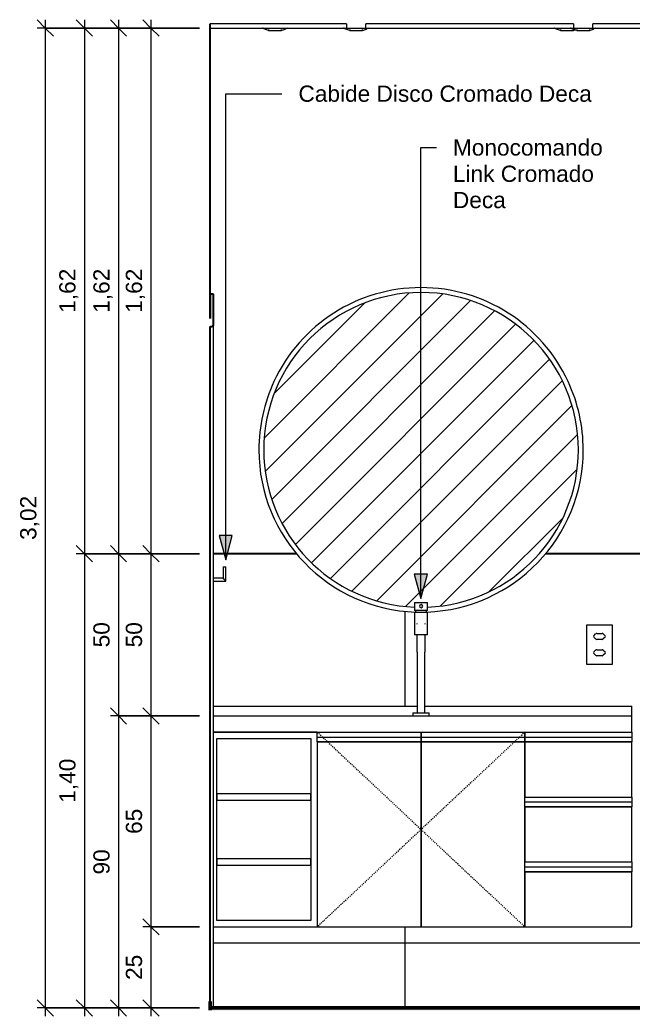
# Model space of a CAD drawing. Header units: millimetres. Extents: x 12743 to 28099, y -16955 to 3225.
# Drawn here: x 12743 to 14630, y 155 to 3225 of the extents above; entities that cross this region are included whole.
import ezdxf

# ---------------------------------------------------------------- set-up
doc = ezdxf.new("R2010")
doc.units = ezdxf.units.MM
doc.linetypes.add('Dash', pattern=[6.35, 3.175, -3.175])
for name, color, linetype, lineweight in [('A-ANNO-DIMS', 211, 'Continuous', 9), ('A-ANNO-DIMS-25', 211, 'Continuous', 9), ('A-CLNG', 13, 'Continuous', 9), ('A-DOOR', 31, 'Continuous', 9), ('A-FLOR', 192, 'Continuous', 25), ('A-FLOR-PATT', 8, 'Continuous', 25), ('A-WALL', 113, 'Continuous', 25), ('A-WALL-PATT', 111, 'Continuous', 25), ('E-ELEC-FIXT', 91, 'Continuous', 9), ('E-LITE-EQPM', 33, 'Continuous', 9), ('G-ANNO-TEXT', 231, 'Continuous', 9), ('I-FURN', 30, 'Continuous', 9), ('Q-CASE-HDLN', 31, 'Dash', 9)]:
    doc.layers.add(name, color=color, linetype=linetype, lineweight=lineweight)
doc.styles.add('@Arial Unicode MS', font='ARIALUNI.TTF', dxfattribs={"height": 50})
doc.styles.add('Arial', font='arial.ttf', dxfattribs={"height": 50})
doc.dimstyles.new('CRT_-__Metros_-_Linha_de_chamada_3_5_mm', dxfattribs={"dimscale": 304.8, "dimtxt": 50.292243, "dimasz": 0.164042, "dimexe": 0.082021, "dimexo": 0.0625, "dimgap": 0.04101, "dimtad": 1, "dimlfac": 0.001, "dimrnd": 0.01, "dimzin": 0, "dimdsep": 46, "dimtxsty": '@Arial Unicode MS', "dimblk1": 'OBLIQUE', "dimblk2": 'OBLIQUE', "dimsah": 1, "dimcen": 0.09, "dimdle": 0.082021, "dimazin": 0, "dimtfac": 1, "dimtdec": 4, "dimtix": 1, "dimtmove": 0, "dimatfit": 3, "dimfxl": 0.492126, "dimfxlon": 1, "dimtvp": 1, "dimtolj": 1, "dimtzin": 0, "dimarcsym": 2})
doc.dimstyles.new('CRT_-__Metros_-_Linha_de_chamada_3_5_mm_1', dxfattribs={"dimscale": 304.8, "dimtxt": 50.292243, "dimasz": 0.164042, "dimexe": 0.082021, "dimexo": 0.0625, "dimgap": 0.04101, "dimtad": 1, "dimdec": 0, "dimlfac": 0.1, "dimdsep": 46, "dimtxsty": '@Arial Unicode MS', "dimblk1": 'OBLIQUE', "dimblk2": 'OBLIQUE', "dimsah": 1, "dimcen": 0.09, "dimdle": 0.082021, "dimazin": 0, "dimtfac": 1, "dimtdec": 4, "dimtix": 1, "dimtmove": 0, "dimatfit": 3, "dimfxl": 0.492126, "dimfxlon": 1, "dimtvp": 1, "dimtolj": 1, "dimtzin": 0, "dimarcsym": 2})

# ---------------------------------------------------------------- blocks, each defined once
blk = doc.blocks.new('CRT_POR_Abrir_1 Folha_Madeira - 70 x 210 cm-3907158-ELEVAÇÃO 2 BANHEIRO')
at = {"layer": 'A-DOOR', "lineweight": 25}
for p, q in [((13339.7, 2380), (13329.7, 2380)), ((13329.7, 2380), (13329.7, 2305)), ((13339.7, 2285), (13339.7, 2380)), ((13329.7, 2305), (13329.1, 2305)), ((13329.1, 2280), (13334.7, 2280)), ((13329.7, 2280), (13329.1, 2280)), ((13329.7, 180), (13329.7, 2280)), ((13329.1, 180), (13329.7, 180)), ((13329.7, 180), (13329.1, 180)), ((13329.7, 172.8), (13329.7, 180))]:
    blk.add_line(p, q, dxfattribs=at)
at = {"layer": 'A-DOOR'}
blk.add_line((13339.7, 180), (13339.7, 2285), dxfattribs=at)
at = {"layer": 'A-DOOR', "lineweight": 25}
blk.add_arc((13334.7, 2285), 5, 270, 0, dxfattribs=at)
at = {"layer": 'A-DOOR'}
blk.add_open_spline([(13339.7, 2285), (13339.7, 2284.6), (13339.6, 2283.9), (13339.3, 2283.1), (13339, 2282.6), (13338.8, 2282.2), (13338.6, 2281.9), (13338.3, 2281.5), (13337.9, 2281.2), (13337.6, 2281), (13337.2, 2280.7), (13336.6, 2280.4), (13335.7, 2280.1), (13335.1, 2280), (13334.7, 2280)], degree=3, knots=[-1, -1, -1, -1, -0.833333, -0.75, -0.666667, -0.625, -0.583333, -0.5, -0.458333, -0.416667, -0.333333, -0.25, -0.166667, 0, 0, 0, 0], dxfattribs=at)
blk = doc.blocks.new('BAMCADA BANHEIRO - BAMCADA BANHEIRO-4331772-ELEVAÇÃO 2 BANHEIRO')
at = {"layer": 'I-FURN', "color": 55}
for p, q in [((13960, 1430), (13960, 1405)), ((13960, 1430), (14000, 1430)), ((14000, 1405), (14000, 1430)), ((14000, 1405), (13960, 1405)), ((13960, 1400), (13960, 1330)), ((13960, 1400), (14000, 1400)), ((13963, 1405), (13963, 1400)), ((13997, 1400), (13997, 1405)), ((14000, 1330), (14000, 1400)), ((14000, 1330), (13960, 1330)), ((13967.6, 1277), (13967.6, 1090)), ((13991.7, 1090), (13991.7, 1277)), ((13339.7, 1110), (13967.7, 1110)), ((13991.7, 1110), (14629.7, 1110)), ((14629.7, 1080), (14629.7, 1110)), ((13339.7, 1080), (14629.7, 1080)), ((13954.7, 1090), (13954.7, 1080)), ((13954.7, 1090), (14004.7, 1090)), ((14004.7, 1080), (14004.7, 1090)), ((14629.7, 1030), (14629.7, 1080)), ((13659.7, 1030), (13339.7, 1030)), ((13339.7, 1030), (13659.7, 1030)), ((13659.7, 1015), (13659.7, 1030)), ((13659.7, 1030), (13979.7, 1030)), ((13659.7, 1000), (13659.7, 1015)), ((13659.7, 1015), (13979.7, 1015)), ((13979.7, 1015), (13979.7, 1030)), ((13979.7, 1030), (14299.7, 1030)), ((13979.7, 1030), (13979.7, 1015)), ((13979.7, 1000), (13979.7, 1015)), ((13979.7, 1015), (14299.7, 1015)), ((13979.7, 1015), (13979.7, 1000)), ((14299.7, 1015), (14299.7, 1030)), ((14299.7, 1030), (14629.7, 1030)), ((14299.7, 1030), (14299.7, 1015)), ((14299.7, 1000), (14299.7, 1015)), ((14299.7, 1015), (14629.7, 1015)), ((14299.7, 1015), (14299.7, 1000)), ((14629.7, 1030), (14629.7, 1015)), ((14629.7, 1015), (14629.7, 1000)), ((13349.7, 450), (13349.7, 1010)), ((13349.7, 1010), (13639.7, 1010)), ((13639.7, 1010), (13639.7, 450)), ((13979.7, 1000), (13659.7, 1000)), ((13659.7, 1000), (13659.7, 430)), ((13659.7, 1000), (13979.7, 1000)), ((14299.7, 1000), (13979.7, 1000)), ((13979.7, 1000), (13979.7, 430)), ((13979.7, 1000), (14299.7, 1000)), ((13979.7, 430), (13979.7, 1000)), ((14629.7, 1000), (14299.7, 1000)), ((14299.7, 1000), (14299.7, 830)), ((14299.7, 1000), (14629.7, 1000)), ((14299.7, 430), (14299.7, 1000)), ((14629.7, 830), (14629.7, 1000)), ((13639.7, 840), (13349.7, 840)), ((13349.7, 840), (13349.7, 820)), ((13639.7, 820), (13639.7, 840)), ((14299.7, 830), (14629.7, 830)), ((14629.7, 830), (14629.7, 815)), ((13349.7, 820), (13639.7, 820)), ((14299.7, 800), (14299.7, 815)), ((14299.7, 815), (14629.7, 815)), ((14629.7, 800), (14299.7, 800)), ((14299.7, 800), (14299.7, 630)), ((14299.7, 800), (14629.7, 800)), ((14629.7, 815), (14629.7, 800)), ((14629.7, 630), (14629.7, 800)), ((13639.7, 640), (13349.7, 640)), ((13349.7, 640), (13349.7, 620)), ((13349.7, 620), (13639.7, 620)), ((13639.7, 620), (13639.7, 640)), ((14299.7, 630), (14629.7, 630)), ((14299.7, 600), (14299.7, 615)), ((14299.7, 615), (14629.7, 615)), ((14629.7, 630), (14629.7, 615)), ((14629.7, 615), (14629.7, 600)), ((14629.7, 600), (14299.7, 600)), ((14299.7, 600), (14299.7, 430)), ((14299.7, 600), (14629.7, 600)), ((14629.7, 430), (14629.7, 600)), ((13339.6, 430), (13659.7, 430)), ((13639.7, 450), (13349.7, 450)), ((13659.7, 430), (13979.7, 430)), ((13979.7, 430), (14299.7, 430)), ((14299.7, 430), (14629.7, 430))]:
    blk.add_line(p, q, dxfattribs=at)
at = {"layer": 'I-FURN', "color": 55, "flags": 128}
for points in [[(13967.6, 1362.5), (13967.6, 1363), (13967.7, 1363.4), (13967.8, 1363.9), (13967.8, 1364.4), (13968, 1364.9)], [(13991.4, 1364.6), (13991.5, 1364.2), (13991.6, 1363.7), (13991.6, 1363.2), (13991.7, 1362.7), (13991.7, 1362.3)], [(13967.6, 1277), (13967.6, 1280.4), (13967.6, 1283.8), (13967.6, 1287.2), (13967.6, 1290.5), (13967.6, 1293.9), (13967.6, 1297.2), (13967.6, 1300.5), (13967.6, 1303.7), (13967.6, 1306.9), (13967.6, 1310.1), (13967.6, 1313.2), (13967.6, 1316.3), (13967.6, 1319.2), (13967.6, 1322.2), (13967.6, 1325), (13967.6, 1327.8), (13967.6, 1330)], [(13991.7, 1330), (13991.7, 1328.5), (13991.7, 1325.7), (13991.7, 1322.9), (13991.7, 1320), (13991.7, 1317.1), (13991.7, 1314), (13991.7, 1310.9), (13991.7, 1307.8), (13991.7, 1304.6), (13991.7, 1301.4), (13991.7, 1298.1), (13991.7, 1294.8), (13991.7, 1291.4), (13991.7, 1288.1), (13991.7, 1284.7), (13991.7, 1281.3), (13991.7, 1277.9), (13991.7, 1277)]]:
    blk.add_lwpolyline(points, dxfattribs=at)
at = {"layer": 'I-FURN', "color": 55}
for start, end in [(0, 180), (180, 0)]:
    blk.add_arc((13979.7, 1418.3), 5, start, end, dxfattribs=at)
at = {"layer": 'Q-CASE-HDLN'}
for p, q in [((13659.7, 1030), (13979.7, 730)), ((14299.7, 1030), (13979.7, 730)), ((13979.7, 730), (13659.7, 430)), ((13979.7, 730), (14299.7, 430))]:
    blk.add_line(p, q, dxfattribs=at)
blk = doc.blocks.new('Espelho Adnet - Único-4475057-ELEVAÇÃO 2 BANHEIRO')
at = {"layer": 'I-FURN'}
h = blk.add_hatch(dxfattribs=at)
h.set_pattern_fill('FP_1', color=256, style=0, pattern_type=2)
h.set_pattern_definition([(45, (13681.11, 0), (-53.033, 53.033), [])])
h.paths.add_polyline_path([(13960, 1415.8), (13960, 1430), (14000, 1430), (14000, 1415.8), (14018.9, 1416.6), (14057.9, 1421.4), (14096.4, 1429.4), (14129.5, 1438.7), (14165.3, 1451.9), (14199.8, 1467.9), (14233.1, 1486.5), (14266.9, 1509.3), (14294.6, 1531.2), (14322.6, 1557.1), (14348.4, 1585), (14372, 1614.9), (14393.2, 1646.6), (14411.8, 1679.8), (14427.7, 1714.4), (14441.6, 1752.5), (14451.3, 1786.8), (14458.7, 1824.1), (14463.2, 1861.9), (14464.7, 1900), (14463.2, 1938.1), (14458.7, 1975.9), (14451.3, 2013.2), (14440.9, 2049.9), (14427.7, 2085.6), (14411.8, 2120.2), (14393.2, 2153.4), (14372, 2185.1), (14348.4, 2215), (14322.6, 2242.9), (14294.6, 2268.8), (14264.7, 2292.4), (14233.1, 2313.5), (14199.8, 2332.1), (14165.3, 2348.1), (14129.5, 2361.3), (14092.9, 2371.6), (14055.5, 2379), (14015.1, 2383.6), (13979.7, 2385), (13941.6, 2383.5), (13903.8, 2379), (13866.4, 2371.6), (13829.8, 2361.3), (13794, 2348.1), (13759.5, 2332.1), (13726.2, 2313.5), (13694.6, 2292.4), (13664.7, 2268.8), (13636.7, 2242.9), (13610.4, 2214.5), (13587.3, 2185.1), (13566.1, 2153.4), (13547.5, 2120.2), (13531.6, 2085.6), (13518.4, 2049.9), (13508.1, 2013.2), (13500.6, 1975.9), (13496.1, 1936.2), (13494.7, 1900), (13496.3, 1860.8), (13501.1, 1821.8), (13509, 1783.3), (13518.4, 1750.1), (13531.6, 1714.4), (13547.5, 1679.8), (13566.1, 1646.6), (13587.3, 1614.9), (13610.9, 1585), (13636.7, 1557.1), (13664.7, 1531.2), (13694.6, 1507.6), (13726.2, 1486.5), (13759.5, 1467.9), (13794, 1451.9), (13829.8, 1438.7), (13866.4, 1428.4), (13903.8, 1421), (13941.6, 1416.5)])
at = {"layer": 'I-FURN', "color": 55}
for radius, start, end in [(500, 90, 155.107), (500, 24.893, 90), (485, 90, 180), (485, 0, 90), (500, 155.107, 180), (500, 0, 24.893), (500, 180, 268.0881), (485, 180, 267.6742), (500, 271.9882, 360), (485, 272.4045, 0)]:
    blk.add_arc((13979.7, 1900), radius, start, end, dxfattribs=at)
blk = doc.blocks.new('Lâmpada Redonda Embutida - Iluminação-V2-ELEVAÇÃO 2 BANHEIRO')
at = {"layer": 'E-LITE-EQPM'}
for p, q in [((14409.7, 3195.4), (14409.7, 3192.4)), ((14449.7, 3192.4), (14449.7, 3195.4)), ((14409.7, 3192.4), (14429.7, 3192.4)), ((14409.7, 3192.4), (14429.7, 3192.4)), ((14429.7, 3192.4), (14449.7, 3192.4)), ((14429.7, 3192.4), (14449.7, 3192.4))]:
    blk.add_line(p, q, dxfattribs=at)
at = {"layer": 'E-LITE-EQPM', "flags": 128}
for points in [[(14409.7, 3192.4), (14406.6, 3193.2), (14403.5, 3194.2), (14400.5, 3195.3), (14397.6, 3196.6), (14394.7, 3197.9), (14391.8, 3199.4), (14390.7, 3200)], [(14454.8, 3193.9), (14454, 3193.6), (14450.9, 3192.7), (14449.7, 3192.4)]]:
    blk.add_lwpolyline(points, dxfattribs=at)
blk = doc.blocks.new('Lâmpada Redonda Embutida - Iluminação-V3-ELEVAÇÃO 2 BANHEIRO')
at = {"layer": 'E-LITE-EQPM'}
for p, q in [((13509.7, 3195.4), (13509.7, 3192.4)), ((13549.7, 3192.4), (13549.7, 3195.4)), ((13509.7, 3192.4), (13529.7, 3192.4)), ((13509.7, 3192.4), (13529.7, 3192.4)), ((13529.7, 3192.4), (13549.7, 3192.4)), ((13529.7, 3192.4), (13549.7, 3192.4))]:
    blk.add_line(p, q, dxfattribs=at)
at = {"layer": 'E-LITE-EQPM', "flags": 128}
for points in [[(13509.7, 3192.4), (13506.6, 3193.2), (13503.5, 3194.2), (13500.5, 3195.3), (13497.6, 3196.6), (13494.7, 3197.9), (13491.8, 3199.4), (13490.7, 3200)], [(13568.7, 3200), (13565.8, 3198.5), (13562.9, 3197.1), (13560, 3195.8), (13557, 3194.7), (13554, 3193.6), (13550.9, 3192.7), (13549.7, 3192.4)]]:
    blk.add_lwpolyline(points, dxfattribs=at)
blk = doc.blocks.new('Lâmpada Redonda Embutida - Iluminação-V1-ELEVAÇÃO 2 BANHEIRO')
at = {"layer": 'E-LITE-EQPM'}
for p, q in [((15140.7, 3200), (15179.7, 3200)), ((15149.7, 3212.7), (15149.7, 3200)), ((15159.7, 3195.4), (15159.7, 3192.4)), ((15179.7, 3200), (15218.7, 3200)), ((15199.7, 3192.4), (15199.7, 3195.4)), ((15209.7, 3200), (15209.7, 3212.7)), ((15159.7, 3192.4), (15179.7, 3192.4)), ((15159.7, 3192.4), (15179.7, 3192.4)), ((15179.7, 3192.4), (15199.7, 3192.4)), ((15179.7, 3192.4), (15199.7, 3192.4))]:
    blk.add_line(p, q, dxfattribs=at)
at = {"layer": 'E-LITE-EQPM', "flags": 128}
for points in [[(15159.7, 3192.4), (15156.6, 3193.2), (15153.5, 3194.2), (15150.5, 3195.3), (15147.6, 3196.6), (15144.7, 3197.9), (15141.8, 3199.4), (15140.7, 3200)], [(15218.7, 3200), (15215.8, 3198.5), (15212.9, 3197.1), (15210, 3195.8), (15207, 3194.7), (15204, 3193.6), (15200.9, 3192.7), (15199.7, 3192.4)]]:
    blk.add_lwpolyline(points, dxfattribs=at)
blk = doc.blocks.new('registro chuveiro - registro chuveiro-4680161-ELEVAÇÃO 2 BANHEIRO')
at = {"layer": 'I-FURN', "color": 55}
for p, q in [((13369.2, 1539), (13369.2, 1504.5)), ((13369.2, 1539), (13373.7, 1539)), ((13373.7, 1539), (13378.1, 1539)), ((13378.1, 1495.5), (13378.1, 1539)), ((13369.2, 1504.5), (13339.7, 1504.5)), ((13339.7, 1495.5), (13378.1, 1495.5))]:
    blk.add_line(p, q, dxfattribs=at)
for points, knots in [([(13373.7, 1500), (13373.3, 1500.4), (13372.7, 1501), (13371.9, 1501.7), (13371.5, 1502.1), (13371.2, 1502.5), (13370.9, 1502.8), (13370.6, 1503.1), (13370.3, 1503.4), (13370.1, 1503.6), (13369.8, 1503.9), (13369.5, 1504.1), (13369.3, 1504.4), (13369.2, 1504.5), (13369.2, 1504.5)], [0, 0, 0, 0, 0.0833333, 0.125, 0.1666667, 0.1875, 0.2083333, 0.25, 0.2708333, 0.2916667, 0.3333333, 0.375, 0.4166667, 0.5, 0.5, 0.5, 0.5]), ([(13378.1, 1495.5), (13378.1, 1495.5), (13378, 1495.6), (13377.8, 1495.9), (13377.5, 1496.1), (13377.3, 1496.4), (13377, 1496.6), (13376.7, 1496.9), (13376.4, 1497.3), (13376, 1497.7), (13375.6, 1498), (13375.3, 1498.4), (13374.6, 1499), (13374, 1499.6), (13373.7, 1500)], [0.5, 0.5, 0.5, 0.5, 0.5833333, 0.625, 0.6666667, 0.7083333, 0.7291667, 0.75, 0.7916667, 0.8333333, 0.8541667, 0.875, 0.9166667, 1, 1, 1, 1])]:
    blk.add_open_spline(points, degree=3, knots=knots, dxfattribs=at)
blk = doc.blocks.new('CRT_Tomadas e Interruptores - Tomada 10A 2s-4755834-ELEVAÇÃO 2 BANHEIRO')
at = {"layer": 'E-ELEC-FIXT'}
for p, q in [((14489.7, 1360), (14489.7, 1240)), ((14569.7, 1360), (14489.7, 1360)), ((14569.7, 1240), (14569.7, 1360)), ((14512, 1327.1), (14517.7, 1332.8)), ((14517.7, 1317.2), (14512, 1322.9)), ((14521.2, 1334.2), (14538.1, 1334.2)), ((14541.6, 1332.8), (14547.3, 1327.1)), ((14547.3, 1322.9), (14541.6, 1317.2)), ((14538.1, 1315.8), (14521.2, 1315.8)), ((14512, 1277.1), (14517.7, 1282.8)), ((14517.7, 1267.2), (14512, 1272.9)), ((14521.2, 1284.2), (14538.1, 1284.2)), ((14538.1, 1265.7), (14521.2, 1265.7)), ((14541.6, 1282.8), (14547.3, 1277.1)), ((14547.3, 1272.9), (14541.6, 1267.2)), ((14489.7, 1240), (14569.7, 1240))]:
    blk.add_line(p, q, dxfattribs=at)
for centre, radius, start, end in [((14514.2, 1325), 3, 135, 225), ((14521.2, 1329.2), 5, 90, 135), ((14538.1, 1329.2), 5, 45, 90), ((14545.2, 1325), 3, 315, 45), ((14521.2, 1320.7), 5, 225, 270), ((14538.1, 1320.7), 5, 270, 315), ((14514.2, 1275), 3, 135, 225), ((14521.2, 1279.2), 5, 90, 135), ((14521.2, 1270.7), 5, 225, 270), ((14538.1, 1279.2), 5, 45, 90), ((14538.1, 1270.7), 5, 270, 315), ((14545.2, 1275), 3, 315, 45)]:
    blk.add_arc(centre, radius, start, end, dxfattribs=at)
blk = doc.blocks.new('DIMBLOCK1-ELEVAÇÃO 2 BANHEIRO')
at = {"layer": 'A-ANNO-DIMS-25', "lineweight": 18}
for p, q in [((13146.9, 3200), (13121.9, 3225)), ((13146.9, 3200), (13171.9, 3175)), ((13146.9, 1580), (13121.9, 1605)), ((13146.9, 1580), (13171.9, 1555))]:
    blk.add_line(p, q, dxfattribs=at)
at = {"layer": 'A-ANNO-DIMS-25'}
for p, q in [((13146.9, 3225), (13146.9, 1580)), ((13296.9, 3200), (13121.9, 3200)), ((13146.9, 3200), (13296.9, 3200)), ((13296.9, 1580), (13121.9, 1580)), ((13146.9, 1580), (13296.9, 1580))]:
    blk.add_line(p, q, dxfattribs=at)
at = {"layer": 'A-ANNO-DIMS-25', "color": 0, "insert": (13069.5, 2322.4), "char_height": 50, "width": 162.337, "attachment_point": 1, "rotation": 90, "line_spacing_factor": 1.117605, "style": '@Arial Unicode MS'}
blk.add_mtext('1,62', dxfattribs=at)
blk = doc.blocks.new('_Oblique')
at = {"color": 0, "linetype": 'ByBlock', "lineweight": -2}
blk.add_line((-0.5, -0.5), (0.5, 0.5), dxfattribs=at)
blk = doc.blocks.new('DIMBLOCK2-ELEVAÇÃO 2 BANHEIRO')
at = {"layer": 'A-ANNO-DIMS-25', "lineweight": 18}
for p, q in [((13146.9, 1580), (13121.9, 1605)), ((13146.9, 1580), (13171.9, 1555)), ((13146.9, 1080), (13121.9, 1105)), ((13146.9, 1080), (13171.9, 1055))]:
    blk.add_line(p, q, dxfattribs=at)
at = {"layer": 'A-ANNO-DIMS-25'}
for p, q in [((13296.9, 1580), (13121.9, 1580)), ((13146.9, 1580), (13146.9, 1080)), ((13146.9, 1580), (13296.9, 1580)), ((13296.9, 1080), (13121.9, 1080)), ((13146.9, 1080), (13296.9, 1080))]:
    blk.add_line(p, q, dxfattribs=at)
at = {"layer": 'A-ANNO-DIMS-25', "color": 0, "insert": (13069.5, 1291.3), "char_height": 50, "width": 92.937, "attachment_point": 1, "rotation": 90, "line_spacing_factor": 1.117605, "style": '@Arial Unicode MS'}
blk.add_mtext('50', dxfattribs=at)
blk = doc.blocks.new('DIMBLOCK3-ELEVAÇÃO 2 BANHEIRO')
at = {"layer": 'A-ANNO-DIMS-25', "lineweight": 18}
for p, q in [((13146.9, 1080), (13121.9, 1105)), ((13146.9, 1080), (13171.9, 1055)), ((13146.9, 430), (13121.9, 455)), ((13146.9, 430), (13171.9, 405))]:
    blk.add_line(p, q, dxfattribs=at)
at = {"layer": 'A-ANNO-DIMS-25'}
for p, q in [((13296.9, 1080), (13121.9, 1080)), ((13146.9, 1080), (13146.9, 430)), ((13146.9, 1080), (13296.9, 1080)), ((13296.9, 430), (13121.9, 430)), ((13146.9, 430), (13296.9, 430))]:
    blk.add_line(p, q, dxfattribs=at)
at = {"layer": 'A-ANNO-DIMS-25', "color": 0, "insert": (13069.5, 716.3), "char_height": 50, "width": 92.937, "attachment_point": 1, "rotation": 90, "line_spacing_factor": 1.117605, "style": '@Arial Unicode MS'}
blk.add_mtext('65', dxfattribs=at)
blk = doc.blocks.new('DIMBLOCK4-ELEVAÇÃO 2 BANHEIRO')
at = {"layer": 'A-ANNO-DIMS-25', "lineweight": 18}
for p, q in [((13146.9, 430), (13121.9, 455)), ((13146.9, 430), (13171.9, 405)), ((13146.9, 180), (13121.9, 205)), ((13146.9, 180), (13171.9, 155))]:
    blk.add_line(p, q, dxfattribs=at)
at = {"layer": 'A-ANNO-DIMS-25'}
for p, q in [((13296.9, 430), (13121.9, 430)), ((13146.9, 430), (13146.9, 155)), ((13146.9, 430), (13296.9, 430)), ((13296.9, 180), (13121.9, 180)), ((13146.9, 180), (13296.9, 180))]:
    blk.add_line(p, q, dxfattribs=at)
at = {"layer": 'A-ANNO-DIMS-25', "color": 0, "insert": (13069.5, 266.3), "char_height": 50, "width": 92.937, "attachment_point": 1, "rotation": 90, "line_spacing_factor": 1.117605, "style": '@Arial Unicode MS'}
blk.add_mtext('25', dxfattribs=at)
blk = doc.blocks.new('DIMBLOCK5-ELEVAÇÃO 2 BANHEIRO')
at = {"layer": 'A-ANNO-DIMS-25', "lineweight": 18}
for p, q in [((13046.8, 3200), (13021.8, 3225)), ((13046.8, 3200), (13071.8, 3175)), ((13046.8, 1580), (13021.8, 1605)), ((13046.8, 1580), (13071.8, 1555))]:
    blk.add_line(p, q, dxfattribs=at)
at = {"layer": 'A-ANNO-DIMS-25'}
for p, q in [((13046.8, 3225), (13046.8, 1580)), ((13196.8, 3200), (13021.8, 3200)), ((13046.8, 3200), (13196.8, 3200)), ((13196.8, 1580), (13021.8, 1580)), ((13046.8, 1580), (13196.8, 1580))]:
    blk.add_line(p, q, dxfattribs=at)
at = {"layer": 'A-ANNO-DIMS-25', "color": 0, "insert": (12969.4, 2322.4), "char_height": 50, "width": 162.337, "attachment_point": 1, "rotation": 90, "line_spacing_factor": 1.117605, "style": '@Arial Unicode MS'}
blk.add_mtext('1,62', dxfattribs=at)
blk = doc.blocks.new('DIMBLOCK6-ELEVAÇÃO 2 BANHEIRO')
at = {"layer": 'A-ANNO-DIMS-25', "lineweight": 18}
for p, q in [((13046.8, 1580), (13021.8, 1605)), ((13046.8, 1580), (13071.8, 1555)), ((13046.8, 1080), (13021.8, 1105)), ((13046.8, 1080), (13071.8, 1055))]:
    blk.add_line(p, q, dxfattribs=at)
at = {"layer": 'A-ANNO-DIMS-25'}
for p, q in [((13196.8, 1580), (13021.8, 1580)), ((13046.8, 1580), (13046.8, 1080)), ((13046.8, 1580), (13196.8, 1580)), ((13196.8, 1080), (13021.8, 1080)), ((13046.8, 1080), (13196.8, 1080))]:
    blk.add_line(p, q, dxfattribs=at)
at = {"layer": 'A-ANNO-DIMS-25', "color": 0, "insert": (12969.4, 1291.3), "char_height": 50, "width": 92.937, "attachment_point": 1, "rotation": 90, "line_spacing_factor": 1.117605, "style": '@Arial Unicode MS'}
blk.add_mtext('50', dxfattribs=at)
blk = doc.blocks.new('DIMBLOCK7-ELEVAÇÃO 2 BANHEIRO')
at = {"layer": 'A-ANNO-DIMS-25', "lineweight": 18}
for p, q in [((13046.8, 1080), (13021.8, 1105)), ((13046.8, 1080), (13071.8, 1055)), ((13046.8, 180), (13021.8, 205)), ((13046.8, 180), (13071.8, 155))]:
    blk.add_line(p, q, dxfattribs=at)
at = {"layer": 'A-ANNO-DIMS-25'}
for p, q in [((13196.8, 1080), (13021.8, 1080)), ((13046.8, 1080), (13046.8, 155)), ((13046.8, 1080), (13196.8, 1080)), ((13196.8, 180), (13021.8, 180)), ((13046.8, 180), (13196.8, 180))]:
    blk.add_line(p, q, dxfattribs=at)
at = {"layer": 'A-ANNO-DIMS-25', "color": 0, "insert": (12969.4, 591.3), "char_height": 50, "width": 92.937, "attachment_point": 1, "rotation": 90, "line_spacing_factor": 1.117605, "style": '@Arial Unicode MS'}
blk.add_mtext('90', dxfattribs=at)
blk = doc.blocks.new('DIMBLOCK8-ELEVAÇÃO 2 BANHEIRO')
at = {"layer": 'A-ANNO-DIMS-25', "lineweight": 18}
for p, q in [((12941.7, 3200), (12916.7, 3225)), ((12941.7, 3200), (12966.7, 3175)), ((12941.7, 1580), (12916.7, 1605)), ((12941.7, 1580), (12966.7, 1555))]:
    blk.add_line(p, q, dxfattribs=at)
at = {"layer": 'A-ANNO-DIMS-25'}
for p, q in [((12941.7, 3225), (12941.7, 1580)), ((13091.7, 3200), (12916.7, 3200)), ((12941.7, 3200), (13091.7, 3200)), ((13091.7, 1580), (12916.7, 1580)), ((12941.7, 1580), (13091.7, 1580))]:
    blk.add_line(p, q, dxfattribs=at)
at = {"layer": 'A-ANNO-DIMS-25', "color": 0, "insert": (12864.3, 2322.4), "char_height": 50, "width": 162.337, "attachment_point": 1, "rotation": 90, "line_spacing_factor": 1.117605, "style": '@Arial Unicode MS'}
blk.add_mtext('1,62', dxfattribs=at)
blk = doc.blocks.new('DIMBLOCK9-ELEVAÇÃO 2 BANHEIRO')
at = {"layer": 'A-ANNO-DIMS-25', "lineweight": 18}
for p, q in [((12941.7, 1580), (12916.7, 1605)), ((12941.7, 1580), (12966.7, 1555)), ((12941.7, 180), (12916.7, 205)), ((12941.7, 180), (12966.7, 155))]:
    blk.add_line(p, q, dxfattribs=at)
at = {"layer": 'A-ANNO-DIMS-25'}
for p, q in [((13091.7, 1580), (12916.7, 1580)), ((12941.7, 1580), (12941.7, 155)), ((12941.7, 1580), (13091.7, 1580)), ((13091.7, 180), (12916.7, 180)), ((12941.7, 180), (13091.7, 180))]:
    blk.add_line(p, q, dxfattribs=at)
at = {"layer": 'A-ANNO-DIMS-25', "color": 0, "insert": (12864.3, 812.4), "char_height": 50, "width": 162.337, "attachment_point": 1, "rotation": 90, "line_spacing_factor": 1.117605, "style": '@Arial Unicode MS'}
blk.add_mtext('1,40', dxfattribs=at)
blk = doc.blocks.new('DIMBLOCK10-ELEVAÇÃO 2 BANHEIRO')
at = {"layer": 'A-ANNO-DIMS-25', "lineweight": 18}
for p, q in [((12821.1, 3200), (12796.1, 3225)), ((12821.1, 3200), (12846.1, 3175)), ((12821.1, 180), (12796.1, 205)), ((12821.1, 180), (12846.1, 155))]:
    blk.add_line(p, q, dxfattribs=at)
at = {"layer": 'A-ANNO-DIMS-25'}
for p, q in [((12821.1, 3225), (12821.1, 155)), ((12971.1, 3200), (12796.1, 3200)), ((12821.1, 3200), (12971.1, 3200)), ((12971.1, 180), (12796.1, 180)), ((12821.1, 180), (12971.1, 180))]:
    blk.add_line(p, q, dxfattribs=at)
at = {"layer": 'A-ANNO-DIMS-25', "color": 0, "insert": (12743.7, 1622.4), "char_height": 50, "width": 162.337, "attachment_point": 1, "rotation": 90, "line_spacing_factor": 1.117605, "style": '@Arial Unicode MS'}
blk.add_mtext('3,02', dxfattribs=at)

msp = doc.modelspace()

# ---------------------------------------------------------------- hatches: boundary and pattern name
at = {"layer": 'A-FLOR-PATT'}
for points in [[(13329.109, 172.809), (13329.651, 172.809), (13329.651, 200), (13329.109, 200), (13329.109, 184.684)], [(15429.651, 172.809), (15429.651, 180), (13329.651, 180), (13329.651, 172.809), (15415.667, 172.809)]]:
    msp.add_hatch(color=256, dxfattribs=at).paths.add_polyline_path(points)
at = {"layer": 'A-WALL-PATT', "lineweight": 9}
h = msp.add_hatch(dxfattribs=at)
h.set_pattern_fill('FP_3', color=256, style=0, pattern_type=2)
h.set_pattern_definition([(90, (17529.7, 380), (-1200, 7e-14), []), (180, (17529.7, 380), (-1e-13, -1200), [])])
h.paths.add_polyline_path([(16321.115, 708.536), (16324.651, 710), (16323.357, 709.83), (16322.151, 709.33)])
h.paths.add_polyline_path([(16319.651, 705), (16321.115, 708.536), (16320.183, 707.167), (16319.821, 706.294)])
h.paths.add_polyline_path([(14848.983, 958), (14849.309, 958.193), (14849.218, 958.42)])
h.paths.add_polyline_path([(15208.845, 960), (15210.382, 959.776), (15210.532, 958.921), (15209.775, 959.536), (15208.897, 959.982)])
h.paths.add_polyline_path([(15209.037, 959.283), (15209.037, 958.532), (15209.117, 958.846)])
h.paths.add_polyline_path([(15211.136, 958), (15211.178, 959.064), (15211.623, 958.763)])
h.paths.add_polyline_path([(15727.984, 172.809), (15727.984, 175), (15519.651, 175), (15519.651, 180.012), (16219.651, 180.012), (16219.651, 175), (16011.317, 175), (16011.317, 172.809), (16324.651, 172.809), (16324.651, 610), (16319.651, 610), (16319.651, 1580), (15968.947, 1580), (15967.546, 1564.445), (15960.683, 1540.515), (15953.802, 1525.195), (15943.212, 1508.605), (15930.593, 1493.962), (15917.692, 1482.468), (15897.607, 1469.515), (15883.602, 1463.163), (15887.393, 1462.404), (15902.151, 1456.292), (15915.613, 1445.962), (15925.942, 1432.5), (15932.436, 1416.823), (15934.651, 1400), (15932.436, 1383.177), (15925.942, 1367.5), (15915.613, 1354.038), (15902.151, 1343.708), (15886.474, 1337.215), (15869.651, 1335), (15852.828, 1337.215), (15837.151, 1343.708), (15823.689, 1354.038), (15813.359, 1367.5), (15806.866, 1383.177), (15804.651, 1400), (15806.866, 1416.823), (15813.359, 1432.5), (15823.689, 1445.962), (15834.443, 1454.214), (15820.983, 1454.689), (15802.329, 1458.029), (15782.157, 1464.598), (15764.31, 1473.944), (15761.411, 1475.711), (15746.62, 1486.758), (15733.727, 1499.387), (15720.276, 1517.488), (15711.591, 1533.868), (15705.204, 1551.599), (15701.167, 1569.767), (15700.316, 1580), (15441.993, 1580), (15441.993, 222), (15444.993, 222), (15444.993, 218.587), (15445.993, 218.587), (15445.993, 213.413), (15444.993, 213.413), (15444.993, 210), (15432.993, 210), (15432.993, 211.391), (15429.91, 211.391), (15429.91, 200), (15417.91, 200), (15417.91, 219.988), (15410.393, 217.639), (15407.162, 210.456), (15407.162, 200), (15403.91, 200), (15403.91, 202), (15405.162, 202), (15405.162, 210.456), (15406.158, 215.159), (15408.976, 219.055), (15413.131, 221.474), (15418.529, 222), (15418.529, 1580), (14363.578, 1580), (14359.854, 1575.276), (14333.204, 1546.447), (14304.375, 1519.797), (14273.543, 1495.492), (14240.9, 1473.68), (14206.646, 1454.497), (14170.992, 1438.06), (14134.159, 1424.472), (14092.872, 1413.119), (14055.521, 1405.878), (14017.703, 1401.495), (13996.983, 1400.681), (13996.983, 1400), (13999.983, 1400), (13999.983, 1330), (13991.692, 1330), (13991.692, 1110), (14629.651, 1110), (14629.651, 430), (13339.651, 430), (13339.651, 180), (14910.158, 180), (14947.085, 353.734), (14949.188, 369.255), (14949.131, 382.03), (14945.947, 400.487), (14942.506, 410.066), (14920.827, 423.716), (14899.821, 441.74), (14879.127, 467.011), (14865.526, 490.697), (14857.404, 511.292), (14855.314, 517.173), (14852.031, 529.048), (14849.293, 543.24), (14847.188, 570), (14844.043, 570), (14844.368, 573.16), (14845.063, 575), (14839.047, 575), (14840.134, 580.745), (14842.11, 584.2), (14846.09, 587.673), (14848.105, 588.77), (14850.452, 589.603), (14857.2, 590), (14910.11, 590), (14910.11, 610), (14890.816, 610.291), (14890.816, 610), (14883.524, 610.229), (14881.067, 611.004), (14878.325, 613.082), (14877.397, 614.176), (14876.238, 616.389), (14875.543, 619.004), (14870.816, 647.794), (14859.467, 719.042), (14850.301, 815.079), (14847.309, 910), (14847.309, 958), (14848.983, 958), (14848.643, 958.846), (14849.309, 959.259), (14850.052, 959.335), (14851.24, 960), (14849.309, 960), (14849.244, 961), (14847.309, 961), (14847.309, 975), (14848.62, 984.354), (14852.38, 993.035), (14857.814, 999.957), (14865.685, 1005.699), (14873.436, 1008.859), (14882.309, 1010), (14890.235, 1009.879), (14893.091, 1010), (14966.151, 1010.024), (14966.151, 1011), (14971.151, 1011), (14971.151, 1012), (15026.651, 1012), (15026.651, 1011), (15032.651, 1011), (15032.651, 1012), (15088.151, 1012), (15088.172, 1011), (15093.151, 1011), (15093.361, 1010), (15178.053, 1009.86), (15186.761, 1008.538), (15194.838, 1005.09), (15201.973, 999.483), (15207.494, 992.147), (15210.958, 983.344), (15211.992, 975), (15211.992, 961), (15209.992, 961), (15209.707, 960), (15207.459, 959.733), (15209.775, 959.123), (15210.264, 958.823), (15210.264, 958), (15211.992, 958), (15211.868, 905.377), (15208.527, 808.422), (15199.09, 712.777), (15183.6, 618.073), (15182.49, 615.148), (15180.982, 613.08), (15179.658, 611.948), (15177.625, 610.791), (15175.81, 610.262), (15171.93, 610), (15149.192, 610), (15149.192, 590), (15206.962, 589.746), (15209.623, 589.391), (15216.389, 585.041), (15217.876, 583.353), (15220.046, 577.835), (15219.99, 575), (15214.239, 575), (15214.754, 573.598), (15215.282, 571.847), (15215.212, 570.754), (15215.096, 570), (15214.888, 570), (15212.113, 570), (15209.654, 540.923), (15207.138, 530.474), (15227.151, 530.474), (15227.151, 525.474), (15225.151, 525.474), (15225.151, 522.474), (15223.451, 522.474), (15223.451, 520.433), (15229.784, 517.206), (15236.421, 510.569), (15240.682, 502.206), (15242.151, 492.936), (15240.682, 483.665), (15236.421, 475.302), (15229.784, 468.665), (15226.009, 466.474), (15227.151, 466.474), (15227.151, 445.474), (15226.151, 443.742), (15226.009, 438.742), (15222.151, 438.742), (15222.05, 436.814), (15216.151, 436.814), (15217.738, 420.658), (15221.916, 406.694), (15228.369, 394.067), (15237.594, 381.857), (15251.556, 369.666), (15262.352, 363.471), (15271.18, 359.727), (15290.112, 355.566), (15304.861, 355.645), (15320.168, 358.6), (15332.437, 363.194), (15344.422, 370.018), (15353.41, 377.52), (15363.145, 388.851), (15370.141, 399.597), (15376.165, 415.343), (15377.463, 421.263), (15379.151, 436.814), (15379.151, 775.557), (15374.502, 775.557), (15374.168, 778.896), (15370.711, 781.867), (15368.247, 785.52), (15367.399, 787.569), (15366.844, 789.569), (15366.475, 793.499), (15367.399, 798.302), (15367.881, 799.706), (15370.447, 803.659), (15371.538, 805.152), (15369.552, 824.975), (15370.588, 824.975), (15371.486, 825.541), (15369.684, 826.041), (15369.151, 826.041), (15369.151, 902.971), (15362.195, 902.971), (15362.195, 904.739), (15361.651, 904.739), (15361.651, 935.241), (15362.195, 935.241), (15362.195, 937.008), (15400.651, 937.008), (15400.651, 935.041), (15403.151, 935.041), (15403.151, 937.008), (15409.139, 937.008), (15409.411, 926.377), (15409.509, 920.91), (15409.35, 912.711), (15409.139, 912.711), (15409.139, 902.971), (15403.151, 902.971), (15403.151, 904.939), (15400.651, 904.939), (15400.651, 902.971), (15397.151, 902.971), (15397.151, 826.041), (15395.714, 825.895), (15394.816, 825.541), (15395.714, 825.317), (15396.749, 824.975), (15394.995, 804.78), (15398.054, 800.351), (15398.902, 798.305), (15399.458, 796.302), (15399.827, 792.372), (15398.902, 787.566), (15398.421, 786.165), (15395.855, 782.212), (15394.509, 780.719), (15392.134, 778.896), (15391.8, 775.557), (15387.151, 775.557), (15386.873, 434.051), (15385.602, 422.176), (15383.021, 410.029), (15377.463, 396.523), (15368.168, 381.857), (15358.434, 371.319), (15347.728, 362.803), (15333.612, 355.238), (15321.889, 350.719), (15305.27, 347.661), (15285.92, 348.167), (15271.907, 351.114), (15258.528, 356.471), (15246.319, 363.504), (15234.454, 373.617), (15225.822, 383.485), (15219.193, 394.067), (15214.066, 404.974), (15209.818, 419.83), (15208.151, 436.814), (15202.151, 436.814), (15202.065, 438.742), (15198.151, 438.742), (15198.151, 443.742), (15197.151, 445.926), (15197.151, 466.474), (15198.293, 466.741), (15194.517, 468.665), (15187.53, 475.989), (15186.824, 477.374), (15185.448, 475.302), (15164.563, 447.103), (15136.512, 422.25), (15121.889, 412.982), (15116.483, 409.773), (15113.258, 400.201), (15110.165, 380.652), (15110.23, 368.397), (15112.217, 353.734), (15149.143, 180), (15429.651, 180), (15429.651, 172.809), (15725.722, 172.809)])
h.paths.add_polyline_path([(15432.993, 220.197), (15432.993, 222), (15433.993, 222), (15433.993, 1580), (15429.229, 1580), (15429.229, 222), (15429.91, 222), (15429.91, 220.197), (15430.993, 220.197)])
h.paths.add_polyline_path([(15419.529, 222), (15419.91, 222), (15419.91, 1580), (15419.529, 1580), (15419.529, 267.806)])
h.paths.add_polyline_path([(15427.91, 222), (15428.229, 222), (15428.229, 1580), (15427.91, 1580), (15427.91, 267.806)])
h.paths.add_polyline_path([(14784.625, 517.001), (14662.389, 517.001), (14662.389, 680.269), (14658.722, 678.75), (14653.028, 678), (14647.334, 678.75), (14642, 680.969), (14637.472, 684.444), (14633.975, 689), (14631.648, 695.293), (14631.028, 700), (14631.778, 705.694), (14633.975, 711), (14637.472, 715.556), (14642.028, 719.053), (14647.334, 721.25), (14653.722, 721.909), (14658.722, 721.25), (14662.389, 719.731), (14662.389, 740.5), (14784.625, 740.5), (14784.625, 705), (14788.028, 705), (14788.198, 730), (14798.028, 730), (14797.858, 695), (14784.625, 695), (14784.625, 552.797)])
h.paths.add_polyline_path([(15409.38, 910.17), (15409.35, 912.711), (15409.474, 911.312), (15409.425, 910.717)])
h.paths.add_polyline_path([(14847.928, 958), (14847.822, 959.283), (14847.998, 959.283)])
h.paths.add_polyline_path([(14850.316, 958.84), (14850.316, 959.328), (14850.052, 958.83)])
h.paths.add_polyline_path([(14850.86, 958), (14850.86, 958.916), (14850.793, 959.278), (14850.364, 958.766), (14850.735, 958.192)])
h.paths.add_polyline_path([(14855.782, 959), (14855.764, 959.414), (14855.584, 959.037)])
h.paths.add_polyline_path([(15203.52, 959), (15203.785, 959.611), (15204.234, 959.657), (15204.073, 959.823), (15202.793, 959.732), (15203.204, 959.414)])
h.paths.add_polyline_path([(14856.74, 960), (14856.987, 959.932), (14856.987, 960)])
h.paths.add_polyline_path([(14848.621, 959.502), (14849.309, 959.861), (14849.244, 959.673)])
h.paths.add_polyline_path([(13704.221, 1110), (13967.61, 1110), (13967.61, 1330), (13959.983, 1330), (13959.983, 1400), (13962.983, 1400), (13962.983, 1400.655), (13938.666, 1401.749), (13901.434, 1406.156), (13862.928, 1413.815), (13825.142, 1424.472), (13786.84, 1438.738), (13752.656, 1454.497), (13718.401, 1473.68), (13685.758, 1495.492), (13654.927, 1519.797), (13626.097, 1546.447), (13599.448, 1575.276), (13595.724, 1580), (13339.651, 1580), (13339.651, 1504.457), (13369.193, 1504.457), (13369.345, 1539), (13378.108, 1539), (13377.956, 1495.543), (13339.651, 1495.543), (13339.651, 1110), (13702.151, 1110)])
h.paths.add_polyline_path([(15838.966, 1461.638), (15856.321, 1463.743), (15879.403, 1470.096), (15896.275, 1477.567), (15911.148, 1487.506), (15927.527, 1502.293), (15939.896, 1517.785), (15948.945, 1533.036), (15955.942, 1550.848), (15960.391, 1570.168), (15961.106, 1580), (15708.514, 1580), (15709.966, 1564.269), (15718.586, 1537.64), (15727.712, 1520.741), (15737.794, 1506.917), (15751.571, 1493.13), (15767.334, 1481.447), (15786.223, 1471.572), (15802.478, 1465.91), (15820.983, 1462.683), (15839.801, 1461.758)])
at = {"layer": 'G-ANNO-TEXT'}
for points in [[(13377.354, 1561.019), (13397.45, 1636.019), (13357.258, 1636.019)], [(13979.069, 1442.39), (13999.166, 1517.39), (13958.973, 1517.39)]]:
    msp.add_hatch(color=7, dxfattribs=at).paths.add_polyline_path(points)

# ---------------------------------------------------------------- linework, layer by layer
at = {"layer": 'A-CLNG'}
for p, q in [((13749.651, 3212.5), (13329.651, 3212.5)), ((13329.651, 3200), (13740.651, 3200)), ((14449.651, 3212.5), (13809.651, 3212.5)), ((13818.651, 3200), (14440.651, 3200)), ((15149.651, 3212.5), (14509.651, 3212.5)), ((14518.651, 3200), (15140.651, 3200))]:
    msp.add_line(p, q, dxfattribs=at)
at = {"layer": 'A-FLOR', "lineweight": 50}
for p, q in [((13329.651, 200), (13329.109, 200)), ((13329.651, 172.809), (13329.651, 200)), ((15429.651, 180), (13329.651, 180))]:
    msp.add_line(p, q, dxfattribs=at)
at = {"layer": 'A-WALL'}
for p, q in [((13329.651, 2305), (13329.651, 3212.712)), ((13329.109, 2305), (13329.651, 2305)), ((13595.724, 1580), (13339.651, 1580)), ((15418.529, 1580), (14363.578, 1580)), ((13329.651, 180), (13329.109, 180))]:
    msp.add_line(p, q, dxfattribs=at)
at = {"layer": 'G-ANNO-TEXT', "color": 7}
for p, q in [((13377.354, 2997.719), (13550.892, 2997.719)), ((13377.354, 1561.019), (13377.354, 2997.719)), ((13979.069, 2831.973), (14027.164, 2831.973)), ((13979.069, 1442.39), (13979.069, 2831.973)), ((13397.45, 1636.019), (13357.258, 1636.019)), ((13357.258, 1636.019), (13377.354, 1561.019)), ((13377.354, 1561.019), (13397.45, 1636.019)), ((13999.166, 1517.39), (13958.973, 1517.39)), ((13958.973, 1517.39), (13979.069, 1442.39)), ((13979.069, 1442.39), (13999.166, 1517.39))]:
    msp.add_line(p, q, dxfattribs=at)

# ---------------------------------------------------------------- block references
at = {"layer": 'A-DOOR'}
msp.add_blockref('CRT_POR_Abrir_1 Folha_Madeira - 70 x 210 cm-3907158-ELEVAÇÃO 2 BANHEIRO', (0, 0), dxfattribs=at)
at = {"layer": 'E-ELEC-FIXT'}
msp.add_blockref('CRT_Tomadas e Interruptores - Tomada 10A 2s-4755834-ELEVAÇÃO 2 BANHEIRO', (0, 0), dxfattribs=at)
at = {"layer": 'E-LITE-EQPM'}
for name, p in [('Lâmpada Redonda Embutida - Iluminação-V3-ELEVAÇÃO 2 BANHEIRO', (0, 0)), ('Lâmpada Redonda Embutida - Iluminação-V1-ELEVAÇÃO 2 BANHEIRO', (-1400, 0)), ('Lâmpada Redonda Embutida - Iluminação-V2-ELEVAÇÃO 2 BANHEIRO', (0, 0)), ('Lâmpada Redonda Embutida - Iluminação-V1-ELEVAÇÃO 2 BANHEIRO', (-700, 0))]:
    msp.add_blockref(name, p, dxfattribs=at)
at = {"layer": 'I-FURN', "color": 55}
for name in ['Espelho Adnet - Único-4475057-ELEVAÇÃO 2 BANHEIRO', 'registro chuveiro - registro chuveiro-4680161-ELEVAÇÃO 2 BANHEIRO', 'BAMCADA BANHEIRO - BAMCADA BANHEIRO-4331772-ELEVAÇÃO 2 BANHEIRO']:
    msp.add_blockref(name, (0, 0), dxfattribs=at)

# ---------------------------------------------------------------- texts
at = {"layer": 'G-ANNO-TEXT', "color": 7, "char_height": 50, "attachment_point": 1, "style": 'Arial'}
for s, insert, width in [('Cabide Disco Cromado Deca', (13601.692, 3022.719), 1122.3625), ('Monocomando ', (14077.964, 2856.973), 595.25297), ('Link Cromado ', (14077.964, 2775.944), 563.18547), ('Deca', (14077.964, 2694.916), 202.42609)]:
    msp.add_mtext(s, dxfattribs=dict(at, insert=insert, width=width))

# ---------------------------------------------------------------- dimensions: what is measured, and where the dimension line sits
at = {"layer": 'A-ANNO-DIMS'}
for base, p1, p2, dimstyle, override, picture, middle in [((12821.142, 180), (12971.142, 3200), (12971.142, 180), 'CRT_-__Metros_-_Linha_de_chamada_3_5_mm', {"dimpost": '<>', "dimfxl": 3020}, 'DIMBLOCK10-ELEVAÇÃO 2 BANHEIRO', (12783.096, 1690)), ((12941.75, 1580), (13091.75, 3200), (13091.75, 1580), 'CRT_-__Metros_-_Linha_de_chamada_3_5_mm', {"dimpost": '<>', "dimfxl": 1620}, 'DIMBLOCK8-ELEVAÇÃO 2 BANHEIRO', (12903.704, 2390)), ((13046.841, 1580), (13196.841, 3200), (13196.841, 1580), 'CRT_-__Metros_-_Linha_de_chamada_3_5_mm', {"dimpost": '<>', "dimfxl": 1620}, 'DIMBLOCK5-ELEVAÇÃO 2 BANHEIRO', (13008.795, 2390)), ((13146.93, 1580), (13296.93, 3200), (13296.93, 1580), 'CRT_-__Metros_-_Linha_de_chamada_3_5_mm', {"dimpost": '<>', "dimfxl": 1620}, 'DIMBLOCK1-ELEVAÇÃO 2 BANHEIRO', (13108.885, 2390)), ((12941.75, 180), (13091.75, 1580), (13091.75, 180), 'CRT_-__Metros_-_Linha_de_chamada_3_5_mm', {"dimpost": '<>', "dimfxl": 1400}, 'DIMBLOCK9-ELEVAÇÃO 2 BANHEIRO', (12903.704, 880)), ((13046.841, 1080), (13196.841, 1580), (13196.841, 1080), 'CRT_-__Metros_-_Linha_de_chamada_3_5_mm_1', {"dimpost": '<>', "dimfxl": 500}, 'DIMBLOCK6-ELEVAÇÃO 2 BANHEIRO', (13008.795, 1330)), ((13146.93, 1080), (13296.93, 1580), (13296.93, 1080), 'CRT_-__Metros_-_Linha_de_chamada_3_5_mm_1', {"dimpost": '<>', "dimfxl": 500}, 'DIMBLOCK2-ELEVAÇÃO 2 BANHEIRO', (13108.885, 1330)), ((13046.841, 180), (13196.841, 1080), (13196.841, 180), 'CRT_-__Metros_-_Linha_de_chamada_3_5_mm_1', {"dimpost": '<>', "dimfxl": 900}, 'DIMBLOCK7-ELEVAÇÃO 2 BANHEIRO', (13008.795, 630)), ((13146.93, 430), (13296.93, 1080), (13296.93, 430), 'CRT_-__Metros_-_Linha_de_chamada_3_5_mm_1', {"dimpost": '<>', "dimfxl": 650}, 'DIMBLOCK3-ELEVAÇÃO 2 BANHEIRO', (13108.885, 755)), ((13146.93, 180), (13296.93, 430), (13296.93, 180), 'CRT_-__Metros_-_Linha_de_chamada_3_5_mm_1', {"dimpost": '<>', "dimfxl": 250}, 'DIMBLOCK4-ELEVAÇÃO 2 BANHEIRO', (13108.885, 305))]:
    dim = msp.add_linear_dim(base=base, p1=p1, p2=p2, angle=90, dimstyle=dimstyle, override=override, dxfattribs=at)
    dim.commit()
    dim.dimension.update_dxf_attribs({"geometry": picture, "text_midpoint": middle})

doc.saveas('drawing.dxf')
